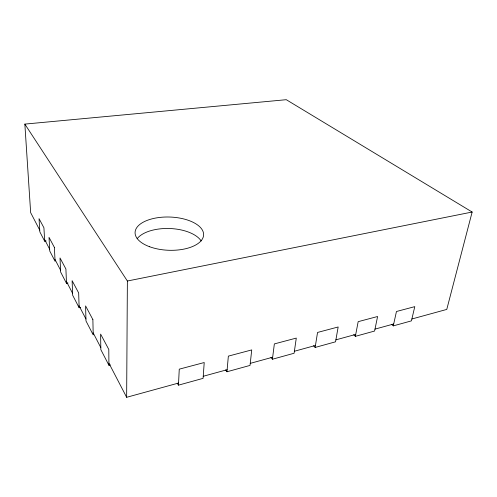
<?xml version="1.0" encoding="UTF-8"?>
<svg xmlns="http://www.w3.org/2000/svg" width="497" height="497" viewBox="0 0 497 497"><rect width="100%" height="100%" fill="white"/><g stroke="black" fill="none" stroke-linecap="round" stroke-linejoin="round"><path stroke-width="0.75" d="M178.566 383.044L126.648 397.302L127.375 281.016L24.85 124.101L286.278 99.698L472.15 212.033L446.766 309.42L411.883 318.993M178.46 385.156L179.262 369.159L204.217 362.537L203.099 378.354L178.46 385.156L177.261 383.237M226.949 371.775L228.359 356.125L251.724 349.919L250.041 365.407L226.949 371.775L225.626 369.961M272.418 359.232L274.356 343.912L296.287 338.09L294.106 353.249L272.418 359.232L270.933 357.442M315.135 347.446L317.546 332.45L338.165 326.976L335.543 341.812L315.135 347.446L313.564 345.744M355.355 336.345L358.175 321.665L377.596 316.508L374.589 331.039L355.355 336.345L353.696 334.736M393.282 325.883L396.457 311.501L414.784 306.637L411.441 320.869L393.282 325.883L391.555 324.348M203.248 376.272L227.135 369.712M250.264 363.363L272.673 357.213M294.392 351.249L315.458 345.465M335.891 339.855L355.728 334.413M374.986 329.12L393.699 323.988M108.93 365.264L108.793 349.441L100.605 334.083L100.841 349.646L108.93 365.264L110.402 364.891M79.147 307.755L78.669 292.957L72.121 280.675L72.661 295.237L79.147 307.755L80.62 307.444M127.375 281.016L472.15 212.033M66.499 283.346L65.908 269.02L60.007 257.949L60.646 272.033L66.499 283.346L68.014 283.048M44.68 241.219L43.922 227.788L39.046 218.649L39.835 231.863L44.68 241.219L46.178 240.97M39.729 230.117L30.659 212.66L24.85 124.101M44.581 239.442L49.657 249.208M54.981 259.44L60.559 270.175M66.424 281.451L72.587 293.311M79.079 305.804L85.931 318.975M93.163 332.884L100.81 347.596M108.911 363.177L126.648 397.302M137.147 238.697A33.982 16.991 1.9 0 1 169.651 228.514A33.982 16.991 1.9 0 1 201.173 240.952M54.384 247.407L49.029 237.367L49.756 251.01L55.068 261.273L54.384 247.407M92.877 319.596L85.577 305.91L85.981 320.956L93.206 334.903L92.877 319.596M149.665 246.754A34.287 16.631 2 0 0 203.49 236.019A34.287 16.631 2 0 0 154.909 218.183A34.287 16.631 2 0 0 149.665 246.754"/></g></svg>
